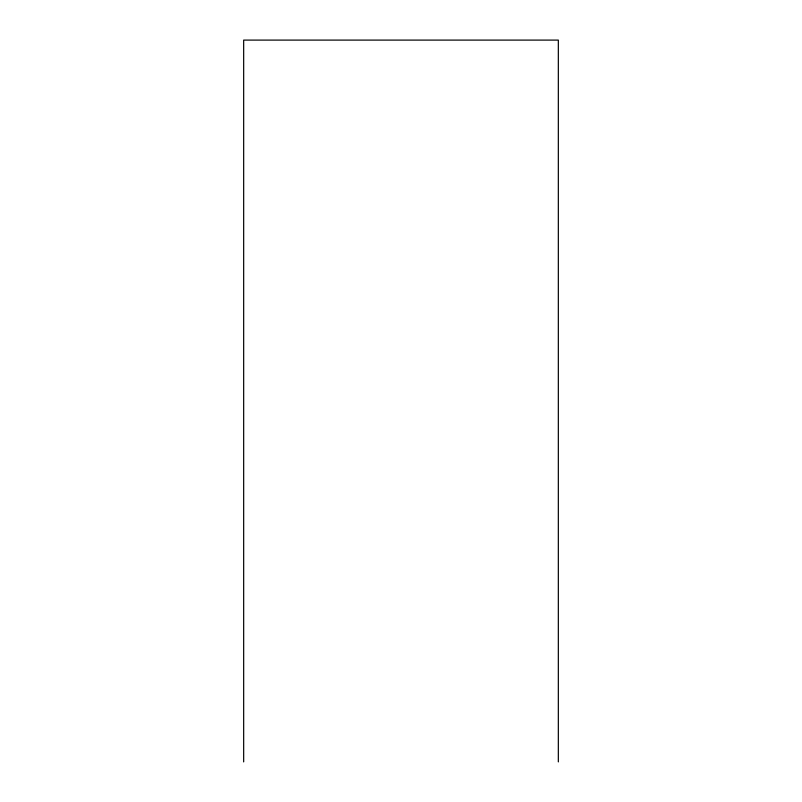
<?xml version="1.0" encoding="UTF-8"?>
<svg xmlns="http://www.w3.org/2000/svg" width="802" height="802" viewBox="0 0 802 802"><rect width="100%" height="100%" fill="white"/><g stroke="black" fill="none" stroke-linecap="round" stroke-linejoin="round"><path stroke-width="1.2" d="M558.332 761.9L558.332 40.1L243.668 40.1L243.668 761.9"/></g></svg>
